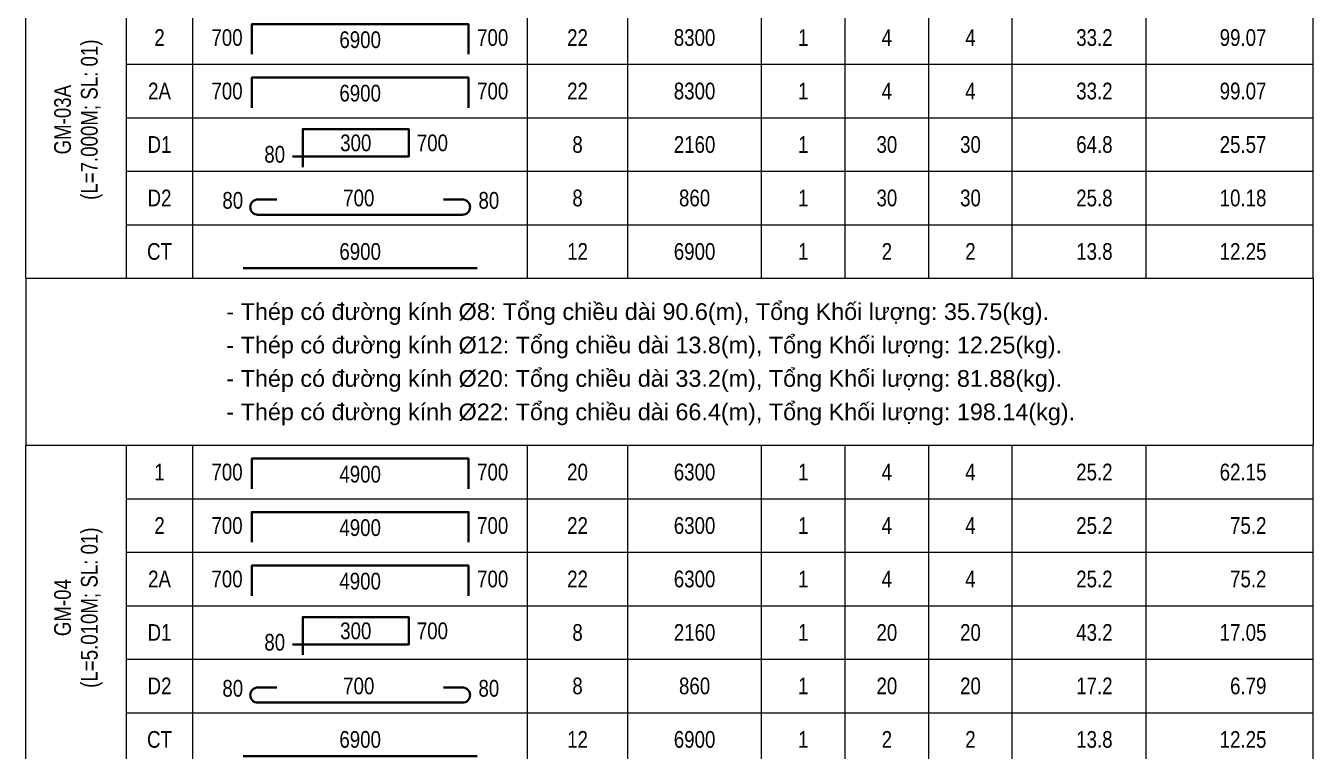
# Model space of a CAD drawing. Extents: x -165145 to 691808, y -202842 to 311040.
# Drawn here: x 367838 to 377463, y 68217 to 73644 of the extents above; entities that cross this region are included whole.
import ezdxf
from ezdxf.enums import TextEntityAlignment as Align

# ---------------------------------------------------------------- set-up
doc = ezdxf.new("R2010")
doc.units = 0
doc.header["$LTSCALE"] = 10
doc.header["$MEASUREMENT"] = 0
for name, color, linetype, lineweight in [('DCE_BaoBeTong', 4, 'CONTINUOUS', 18), ('Dce_text', 7, 'CONTINUOUS', 13), ('DCE_ThepChu', 1, 'CONTINUOUS', 35), ('GE_KC_TEXT', 4, 'CONTINUOUS', 20), ('TEXT', 4, 'CONTINUOUS', 20)]:
    doc.layers.add(name, color=color, linetype=linetype, lineweight=lineweight)
doc.styles.add('Dce_Text', font='arial.ttf', dxfattribs={"width": 0.8})
doc.styles.add('Dce_Text2', font='arial.ttf', dxfattribs={"width": 0.8})

# ---------------------------------------------------------------- blocks, each defined once
blk = doc.blocks.new('TenCauKien')
at = {"layer": 'Dce_text', "style": 'Dce_Text', "width": 0.8}
for tag, p in [('TENCAUKIEN', (-2, 0)), ('SOCAUKIEN', (2, 0))]:
    blk.add_attdef(tag, text='', height=2.5, rotation=90, dxfattribs=at).set_placement(p, align=Align.MIDDLE_CENTER)
blk = doc.blocks.new('TK4')
at = {"layer": 'DCE_BaoBeTong'}
for p, q in [((0, -8), (0, 0)), ((25, -8), (25, 0)), ((75, -8), (75, 0)), ((90, -8), (90, 0)), ((110, -8), (110, 0)), ((122.5, -8), (122.5, 0)), ((135, -8), (135, 0)), ((147.5, -8), (147.5, 0)), ((167.5, -8), (167.5, 0))]:
    blk.add_line(p, q, dxfattribs=at)
for points in [[(15, -8), (25, -8), (75, -8), (90, -8), (122.5, -8), (135, -8), (147.5, -8), (167.5, -8), (192.5, -8), (192.5, 0)], [(15, 0), (15, -8)]]:
    blk.add_lwpolyline(points, dxfattribs=at)
at = {"layer": 'DCE_ThepChu'}
blk.add_lwpolyline([(33.78, -6.5), (33.78, -2), (66.22, -2), (66.22, -6.5)], dxfattribs=at)
at = {"layer": 'Dce_text', "color": 2, "style": 'Dce_Text', "width": 0.8, "flags": 4}
for tag, p in [('SH', (20, -4)), ('L2', (50, -4.32)), ('DK', (82.5, -4)), ('sumL', (100, -4)), ('SKC', (116.25, -4)), ('SL', (128.75, -4))]:
    blk.add_attdef(tag, text='', height=2.5, dxfattribs=at).set_placement(p, align=Align.MIDDLE_CENTER)
for tag, p in [('L1', (32.43, -4)), ('Lall', (162.5, -4)), ('KL', (185.5, -4))]:
    blk.add_attdef(tag, text='', height=2.5, dxfattribs=at).set_placement(p, align=Align.MIDDLE_RIGHT)
blk.add_attdef('L3', text='', height=2.5, dxfattribs=at).set_placement((67.48, -4), align=Align.MIDDLE_LEFT)
at = {"layer": 'Dce_text', "color": 2, "style": 'Dce_Text', "width": 0.8}
blk.add_attdef('TSL', text='', height=2.5, dxfattribs=at).set_placement((141.25, -4), align=Align.MIDDLE_CENTER)
blk = doc.blocks.new('TK9')
at = {"layer": 'DCE_BaoBeTong'}
for p, q in [((0, -8), (0, 0)), ((25, -8), (25, 0)), ((75, -8), (75, 0)), ((90, -8), (90, 0)), ((110, -8), (110, 0)), ((122.5, -8), (122.5, 0)), ((135, -8), (135, 0)), ((147.5, -8), (147.5, 0)), ((167.5, -8), (167.5, 0))]:
    blk.add_line(p, q, dxfattribs=at)
for points in [[(15, -8), (25, -8), (75, -8), (90, -8), (122.5, -8), (135, -8), (147.5, -8), (167.5, -8), (192.5, -8), (192.5, 0)], [(15, 0), (15, -8)]]:
    blk.add_lwpolyline(points, dxfattribs=at)
at = {"layer": 'DCE_ThepChu'}
blk.add_lwpolyline([(41.42, -7.37), (41.42, -1.7), (57.26, -1.7), (57.26, -5.81), (39.86, -5.81)], dxfattribs=at)
at = {"layer": 'Dce_text', "color": 2, "style": 'Dce_Text', "width": 0.8, "flags": 4}
for tag, p in [('SH', (20, -4)), ('DK', (82.5, -4)), ('sumL', (100, -4)), ('SKC', (116.25, -4)), ('SL', (128.75, -4))]:
    blk.add_attdef(tag, text='', height=2.5, dxfattribs=at).set_placement(p, align=Align.MIDDLE_CENTER)
at = {"layer": 'Dce_text', "color": 2, "style": 'Dce_Text', "width": 0.8}
for tag, p in [('L1', (49.34, -3.76)), ('TSL', (141.25, -4))]:
    blk.add_attdef(tag, text='', height=2.5, dxfattribs=at).set_placement(p, align=Align.MIDDLE_CENTER)
blk.add_attdef('L2', text='', height=2.5, dxfattribs=at).set_placement((58.47, -3.76), align=Align.MIDDLE_LEFT)
at = {"layer": 'Dce_text', "color": 2, "style": 'Dce_Text', "width": 0.8, "flags": 4}
for tag, p in [('Lall', (162.5, -4)), ('KL', (185.5, -4))]:
    blk.add_attdef(tag, text='', height=2.5, dxfattribs=at).set_placement(p, align=Align.MIDDLE_RIGHT)
at = {"layer": 'Dce_text', "color": 2, "style": 'Dce_Text', "width": 0.8}
blk.add_attdef('M', text='', height=2.5, dxfattribs=at).set_placement((38.78, -5.47), align=Align.MIDDLE_RIGHT)
blk = doc.blocks.new('TK8')
at = {"layer": 'DCE_BaoBeTong'}
for p, q in [((0, -8), (0, 0)), ((25, -8), (25, 0)), ((75, -8), (75, 0)), ((90, -8), (90, 0)), ((110, -8), (110, 0)), ((122.5, -8), (122.5, 0)), ((135, -8), (135, 0)), ((147.5, -8), (147.5, 0)), ((167.5, -8), (167.5, 0))]:
    blk.add_line(p, q, dxfattribs=at)
for points in [[(15, -8), (25, -8), (75, -8), (90, -8), (122.5, -8), (135, -8), (147.5, -8), (167.5, -8), (192.5, -8), (192.5, 0)], [(15, 0), (15, -8)]]:
    blk.add_lwpolyline(points, dxfattribs=at)
at = {"layer": 'DCE_ThepChu'}
blk.add_lwpolyline([(37.54, -4.23), (34.71, -4.23, 1), (34.71, -6.5), (65.29, -6.5, 1), (65.29, -4.23), (62.46, -4.23)], format="xyb", dxfattribs=at)
at = {"layer": 'Dce_text', "color": 2, "style": 'Dce_Text', "width": 0.8, "flags": 4}
for tag, p in [('SH', (20, -4)), ('L', (49.79, -4)), ('DK', (82.5, -4)), ('sumL', (100, -4)), ('SKC', (116.25, -4)), ('SL', (128.75, -4))]:
    blk.add_attdef(tag, text='', height=2.5, dxfattribs=at).set_placement(p, align=Align.MIDDLE_CENTER)
at = {"layer": 'Dce_text', "color": 2, "style": 'Dce_Text', "width": 0.8}
blk.add_attdef('M1', text='', height=2.5, dxfattribs=at).set_placement((32.5, -4.36), align=Align.MIDDLE_RIGHT)
blk.add_attdef('M2', text='', height=2.5, dxfattribs=at).set_placement((67.69, -4.36), align=Align.MIDDLE_LEFT)
blk.add_attdef('TSL', text='', height=2.5, dxfattribs=at).set_placement((141.25, -4), align=Align.MIDDLE_CENTER)
at = {"layer": 'Dce_text', "color": 2, "style": 'Dce_Text', "width": 0.8, "flags": 4}
for tag, p in [('Lall', (162.5, -4)), ('KL', (185.5, -4))]:
    blk.add_attdef(tag, text='', height=2.5, dxfattribs=at).set_placement(p, align=Align.MIDDLE_RIGHT)
blk = doc.blocks.new('TK1')
at = {"layer": 'DCE_BaoBeTong'}
for p, q in [((0, -8), (0, 0)), ((25, -8), (25, 0)), ((75, -8), (75, 0)), ((90, -8), (90, 0)), ((110, -8), (110, 0)), ((122.5, -8), (122.5, 0)), ((135, -8), (135, 0)), ((147.5, -8), (147.5, 0)), ((167.5, -8), (167.5, 0))]:
    blk.add_line(p, q, dxfattribs=at)
for points in [[(15, -8), (25, -8), (75, -8), (90, -8), (122.5, -8), (135, -8), (147.5, -8), (167.5, -8), (192.5, -8), (192.5, 0)], [(15, 0), (15, -8)]]:
    blk.add_lwpolyline(points, dxfattribs=at)
at = {"layer": 'DCE_ThepChu'}
blk.add_lwpolyline([(32.5, -6.5), (67.5, -6.5)], dxfattribs=at)
at = {"layer": 'Dce_text', "color": 2, "style": 'Dce_Text', "width": 0.8, "flags": 4}
for tag, p in [('SH', (20, -4)), ('L', (50, -4)), ('DK', (82.5, -4)), ('sumL', (100, -4)), ('SKC', (116.25, -4)), ('SL', (128.75, -4))]:
    blk.add_attdef(tag, text='', height=2.5, dxfattribs=at).set_placement(p, align=Align.MIDDLE_CENTER)
at = {"layer": 'Dce_text', "color": 2, "style": 'Dce_Text', "width": 0.8}
blk.add_attdef('TSL', text='', height=2.5, dxfattribs=at).set_placement((141.25, -4), align=Align.MIDDLE_CENTER)
at = {"layer": 'Dce_text', "color": 2, "style": 'Dce_Text', "width": 0.8, "flags": 4}
for tag, p in [('Lall', (162.5, -4)), ('KL', (185.5, -4))]:
    blk.add_attdef(tag, text='', height=2.5, dxfattribs=at).set_placement(p, align=Align.MIDDLE_RIGHT)

msp = doc.modelspace()

# ---------------------------------------------------------------- linework, layer by layer
at = {"layer": 'DCE_BaoBeTong'}
for p, q in [((367837.97972, 71755.51187), (368587.97972, 71755.51187)), ((367837.97972, 71755.51187), (367837.97972, 70505.51187)), ((377462.97972, 71755.51187), (377462.97972, 70505.51187)), ((367837.97972, 70505.51187), (377462.97972, 70505.51187))]:
    msp.add_line(p, q, dxfattribs=at)

# ---------------------------------------------------------------- block references
at = {"layer": 'GE_KC_TEXT'}
ref = msp.add_blockref('TK4', (367837.97972, 73755.51187), dxfattribs=dict(at, xscale=50, yscale=50, zscale=50))
ref.add_attrib('SH', '2', dxfattribs={"layer": 'Dce_text', "color": 2, "height": 125, "style": 'Dce_Text', "width": 0.8}).set_placement((368837.97972, 73555.51187), align=Align.MIDDLE_CENTER)
ref.add_attrib('L2', '6900', dxfattribs={"layer": 'Dce_text', "color": 2, "height": 125, "style": 'Dce_Text', "width": 0.8}).set_placement((370337.97972, 73539.55008), align=Align.MIDDLE_CENTER)
ref.add_attrib('L1', '700', dxfattribs={"layer": 'Dce_text', "color": 2, "height": 125, "style": 'Dce_Text', "width": 0.8}).set_placement((369459.24503, 73555.51187), align=Align.MIDDLE_RIGHT)
ref.add_attrib('L3', '700', dxfattribs={"layer": 'Dce_text', "color": 2, "height": 125, "style": 'Dce_Text', "width": 0.8}).set_placement((371212.21869, 73555.51187), align=Align.MIDDLE_LEFT)
ref.add_attrib('DK', '22', dxfattribs={"layer": 'Dce_text', "color": 2, "height": 125, "style": 'Dce_Text', "width": 0.8}).set_placement((371962.97972, 73555.51187), align=Align.MIDDLE_CENTER)
ref.add_attrib('sumL', '8300', dxfattribs={"layer": 'Dce_text', "color": 2, "height": 125, "style": 'Dce_Text', "width": 0.8}).set_placement((372837.97972, 73555.51187), align=Align.MIDDLE_CENTER)
ref.add_attrib('SL', '4', dxfattribs={"layer": 'Dce_text', "color": 2, "height": 125, "style": 'Dce_Text', "width": 0.8}).set_placement((374275.47972, 73555.51187), align=Align.MIDDLE_CENTER)
ref.add_attrib('SKC', '1', dxfattribs={"layer": 'Dce_text', "color": 2, "height": 125, "style": 'Dce_Text', "width": 0.8}).set_placement((373650.47972, 73555.51187), align=Align.MIDDLE_CENTER)
ref.add_attrib('Lall', '33.2', dxfattribs={"layer": 'Dce_text', "color": 2, "height": 125, "style": 'Dce_Text', "width": 0.8}).set_placement((375962.97972, 73555.51187), align=Align.MIDDLE_RIGHT)
ref.add_attrib('KL', '99.07', dxfattribs={"layer": 'Dce_text', "color": 2, "height": 125, "style": 'Dce_Text', "width": 0.8}).set_placement((377112.97972, 73555.51187), align=Align.MIDDLE_RIGHT)
ref.add_attrib('TSL', '4', dxfattribs={"layer": 'Dce_text', "color": 2, "height": 125, "style": 'Dce_Text', "width": 0.8}).set_placement((374900.47972, 73555.51187), align=Align.MIDDLE_CENTER)
ref = msp.add_blockref('TK4', (367837.97972, 73355.51187), dxfattribs=dict(at, xscale=50, yscale=50, zscale=50))
ref.add_attrib('SH', '2A', dxfattribs={"layer": 'Dce_text', "color": 2, "height": 125, "style": 'Dce_Text', "width": 0.8}).set_placement((368837.97972, 73155.51187), align=Align.MIDDLE_CENTER)
ref.add_attrib('L2', '6900', dxfattribs={"layer": 'Dce_text', "color": 2, "height": 125, "style": 'Dce_Text', "width": 0.8}).set_placement((370337.97972, 73139.55008), align=Align.MIDDLE_CENTER)
ref.add_attrib('L1', '700', dxfattribs={"layer": 'Dce_text', "color": 2, "height": 125, "style": 'Dce_Text', "width": 0.8}).set_placement((369459.24503, 73155.51187), align=Align.MIDDLE_RIGHT)
ref.add_attrib('L3', '700', dxfattribs={"layer": 'Dce_text', "color": 2, "height": 125, "style": 'Dce_Text', "width": 0.8}).set_placement((371212.21869, 73155.51187), align=Align.MIDDLE_LEFT)
ref.add_attrib('DK', '22', dxfattribs={"layer": 'Dce_text', "color": 2, "height": 125, "style": 'Dce_Text', "width": 0.8}).set_placement((371962.97972, 73155.51187), align=Align.MIDDLE_CENTER)
ref.add_attrib('sumL', '8300', dxfattribs={"layer": 'Dce_text', "color": 2, "height": 125, "style": 'Dce_Text', "width": 0.8}).set_placement((372837.97972, 73155.51187), align=Align.MIDDLE_CENTER)
ref.add_attrib('SL', '4', dxfattribs={"layer": 'Dce_text', "color": 2, "height": 125, "style": 'Dce_Text', "width": 0.8}).set_placement((374275.47972, 73155.51187), align=Align.MIDDLE_CENTER)
ref.add_attrib('SKC', '1', dxfattribs={"layer": 'Dce_text', "color": 2, "height": 125, "style": 'Dce_Text', "width": 0.8}).set_placement((373650.47972, 73155.51187), align=Align.MIDDLE_CENTER)
ref.add_attrib('Lall', '33.2', dxfattribs={"layer": 'Dce_text', "color": 2, "height": 125, "style": 'Dce_Text', "width": 0.8}).set_placement((375962.97972, 73155.51187), align=Align.MIDDLE_RIGHT)
ref.add_attrib('KL', '99.07', dxfattribs={"layer": 'Dce_text', "color": 2, "height": 125, "style": 'Dce_Text', "width": 0.8}).set_placement((377112.97972, 73155.51187), align=Align.MIDDLE_RIGHT)
ref.add_attrib('TSL', '4', dxfattribs={"layer": 'Dce_text', "color": 2, "height": 125, "style": 'Dce_Text', "width": 0.8}).set_placement((374900.47972, 73155.51187), align=Align.MIDDLE_CENTER)
ref = msp.add_blockref('TK9', (367837.97972, 72955.51187), dxfattribs=dict(at, xscale=50, yscale=50, zscale=50))
ref.add_attrib('L2', '700', dxfattribs={"layer": 'Dce_text', "color": 2, "height": 125, "style": 'Dce_Text', "width": 0.8}).set_placement((370761.50819, 72767.69394), align=Align.MIDDLE_LEFT)
ref.add_attrib('L1', '300', dxfattribs={"layer": 'Dce_text', "color": 2, "height": 125, "style": 'Dce_Text', "width": 0.8}).set_placement((370305.04184, 72767.69394), align=Align.MIDDLE_CENTER)
ref.add_attrib('M', '80', dxfattribs={"layer": 'Dce_text', "color": 2, "height": 125, "style": 'Dce_Text', "width": 0.8}).set_placement((369776.91873, 72682.1326), align=Align.MIDDLE_RIGHT)
ref.add_attrib('SH', 'D1', dxfattribs={"layer": 'Dce_text', "color": 2, "height": 125, "style": 'Dce_Text', "width": 0.8}).set_placement((368837.97972, 72755.51187), align=Align.MIDDLE_CENTER)
ref.add_attrib('DK', '8', dxfattribs={"layer": 'Dce_text', "color": 2, "height": 125, "style": 'Dce_Text', "width": 0.8}).set_placement((371962.97972, 72755.51187), align=Align.MIDDLE_CENTER)
ref.add_attrib('sumL', '2160', dxfattribs={"layer": 'Dce_text', "color": 2, "height": 125, "style": 'Dce_Text', "width": 0.8}).set_placement((372837.97972, 72755.51187), align=Align.MIDDLE_CENTER)
ref.add_attrib('SL', '30', dxfattribs={"layer": 'Dce_text', "color": 2, "height": 125, "style": 'Dce_Text', "width": 0.8}).set_placement((374275.47972, 72755.51187), align=Align.MIDDLE_CENTER)
ref.add_attrib('SKC', '1', dxfattribs={"layer": 'Dce_text', "color": 2, "height": 125, "style": 'Dce_Text', "width": 0.8}).set_placement((373650.47972, 72755.51187), align=Align.MIDDLE_CENTER)
ref.add_attrib('Lall', '64.8', dxfattribs={"layer": 'Dce_text', "color": 2, "height": 125, "style": 'Dce_Text', "width": 0.8}).set_placement((375962.97972, 72755.51187), align=Align.MIDDLE_RIGHT)
ref.add_attrib('KL', '25.57', dxfattribs={"layer": 'Dce_text', "color": 2, "height": 125, "style": 'Dce_Text', "width": 0.8}).set_placement((377112.97972, 72755.51187), align=Align.MIDDLE_RIGHT)
ref.add_attrib('TSL', '30', dxfattribs={"layer": 'Dce_text', "color": 2, "height": 125, "style": 'Dce_Text', "width": 0.8}).set_placement((374900.47972, 72755.51187), align=Align.MIDDLE_CENTER)
ref = msp.add_blockref('TK8', (367837.97972, 72555.51187), dxfattribs=dict(at, xscale=50, yscale=50, zscale=50))
ref.add_attrib('M2', '80', dxfattribs={"layer": 'Dce_text', "color": 2, "height": 125, "style": 'Dce_Text', "width": 0.8}).set_placement((371222.26621, 72337.69823), align=Align.MIDDLE_LEFT)
ref.add_attrib('M1', '80', dxfattribs={"layer": 'Dce_text', "color": 2, "height": 125, "style": 'Dce_Text', "width": 0.8}).set_placement((369463.0795, 72337.69823), align=Align.MIDDLE_RIGHT)
ref.add_attrib('KL', '10.18', dxfattribs={"layer": 'Dce_text', "color": 2, "height": 125, "style": 'Dce_Text', "width": 0.8}).set_placement((377112.97972, 72355.51187), align=Align.MIDDLE_RIGHT)
ref.add_attrib('Lall', '25.8', dxfattribs={"layer": 'Dce_text', "color": 2, "height": 125, "style": 'Dce_Text', "width": 0.8}).set_placement((375962.97972, 72355.51187), align=Align.MIDDLE_RIGHT)
ref.add_attrib('SKC', '1', dxfattribs={"layer": 'Dce_text', "color": 2, "height": 125, "style": 'Dce_Text', "width": 0.8}).set_placement((373650.47972, 72355.51187), align=Align.MIDDLE_CENTER)
ref.add_attrib('SL', '30', dxfattribs={"layer": 'Dce_text', "color": 2, "height": 125, "style": 'Dce_Text', "width": 0.8}).set_placement((374275.47972, 72355.51187), align=Align.MIDDLE_CENTER)
ref.add_attrib('sumL', '860', dxfattribs={"layer": 'Dce_text', "color": 2, "height": 125, "style": 'Dce_Text', "width": 0.8}).set_placement((372837.97972, 72355.51187), align=Align.MIDDLE_CENTER)
ref.add_attrib('DK', '8', dxfattribs={"layer": 'Dce_text', "color": 2, "height": 125, "style": 'Dce_Text', "width": 0.8}).set_placement((371962.97972, 72355.51187), align=Align.MIDDLE_CENTER)
ref.add_attrib('L', '700', dxfattribs={"layer": 'Dce_text', "color": 2, "height": 125, "style": 'Dce_Text', "width": 0.8}).set_placement((370327.60215, 72355.51187), align=Align.MIDDLE_CENTER)
ref.add_attrib('SH', 'D2', dxfattribs={"layer": 'Dce_text', "color": 2, "height": 125, "style": 'Dce_Text', "width": 0.8}).set_placement((368837.97972, 72355.51187), align=Align.MIDDLE_CENTER)
ref.add_attrib('TSL', '30', dxfattribs={"layer": 'Dce_text', "color": 2, "height": 125, "style": 'Dce_Text', "width": 0.8}).set_placement((374900.47972, 72355.51187), align=Align.MIDDLE_CENTER)
ref = msp.add_blockref('TK1', (367837.97972, 72155.51187), dxfattribs=dict(at, xscale=50, yscale=50, zscale=50))
ref.add_attrib('KL', '12.25', dxfattribs={"layer": 'Dce_text', "color": 2, "height": 125, "style": 'Dce_Text', "width": 0.8}).set_placement((377112.97972, 71955.51187), align=Align.MIDDLE_RIGHT)
ref.add_attrib('Lall', '13.8', dxfattribs={"layer": 'Dce_text', "color": 2, "height": 125, "style": 'Dce_Text', "width": 0.8}).set_placement((375962.97972, 71955.51187), align=Align.MIDDLE_RIGHT)
ref.add_attrib('SKC', '1', dxfattribs={"layer": 'Dce_text', "color": 2, "height": 125, "style": 'Dce_Text', "width": 0.8}).set_placement((373650.47972, 71955.51187), align=Align.MIDDLE_CENTER)
ref.add_attrib('SL', '2', dxfattribs={"layer": 'Dce_text', "color": 2, "height": 125, "style": 'Dce_Text', "width": 0.8}).set_placement((374275.47972, 71955.51187), align=Align.MIDDLE_CENTER)
ref.add_attrib('sumL', '6900', dxfattribs={"layer": 'Dce_text', "color": 2, "height": 125, "style": 'Dce_Text', "width": 0.8}).set_placement((372837.97972, 71955.51187), align=Align.MIDDLE_CENTER)
ref.add_attrib('DK', '12', dxfattribs={"layer": 'Dce_text', "color": 2, "height": 125, "style": 'Dce_Text', "width": 0.8}).set_placement((371962.97972, 71955.51187), align=Align.MIDDLE_CENTER)
ref.add_attrib('L', '6900', dxfattribs={"layer": 'Dce_text', "color": 2, "height": 125, "style": 'Dce_Text', "width": 0.8}).set_placement((370337.97972, 71955.51187), align=Align.MIDDLE_CENTER)
ref.add_attrib('SH', 'CT', dxfattribs={"layer": 'Dce_text', "color": 2, "height": 125, "style": 'Dce_Text', "width": 0.8}).set_placement((368837.97972, 71955.51187), align=Align.MIDDLE_CENTER)
ref.add_attrib('TSL', '2', dxfattribs={"layer": 'Dce_text', "color": 2, "height": 125, "style": 'Dce_Text', "width": 0.8}).set_placement((374900.47972, 71955.51187), align=Align.MIDDLE_CENTER)
ref = msp.add_blockref('TK4', (367837.97972, 70505.51187), dxfattribs=dict(at, xscale=50, yscale=50, zscale=50))
ref.add_attrib('SH', '1', dxfattribs={"layer": 'Dce_text', "color": 2, "height": 125, "style": 'Dce_Text', "width": 0.8}).set_placement((368837.97972, 70305.51187), align=Align.MIDDLE_CENTER)
ref.add_attrib('L2', '4900', dxfattribs={"layer": 'Dce_text', "color": 2, "height": 125, "style": 'Dce_Text', "width": 0.8}).set_placement((370337.97972, 70289.55008), align=Align.MIDDLE_CENTER)
ref.add_attrib('L1', '700', dxfattribs={"layer": 'Dce_text', "color": 2, "height": 125, "style": 'Dce_Text', "width": 0.8}).set_placement((369459.24503, 70305.51187), align=Align.MIDDLE_RIGHT)
ref.add_attrib('L3', '700', dxfattribs={"layer": 'Dce_text', "color": 2, "height": 125, "style": 'Dce_Text', "width": 0.8}).set_placement((371212.21869, 70305.51187), align=Align.MIDDLE_LEFT)
ref.add_attrib('DK', '20', dxfattribs={"layer": 'Dce_text', "color": 2, "height": 125, "style": 'Dce_Text', "width": 0.8}).set_placement((371962.97972, 70305.51187), align=Align.MIDDLE_CENTER)
ref.add_attrib('sumL', '6300', dxfattribs={"layer": 'Dce_text', "color": 2, "height": 125, "style": 'Dce_Text', "width": 0.8}).set_placement((372837.97972, 70305.51187), align=Align.MIDDLE_CENTER)
ref.add_attrib('SL', '4', dxfattribs={"layer": 'Dce_text', "color": 2, "height": 125, "style": 'Dce_Text', "width": 0.8}).set_placement((374275.47972, 70305.51187), align=Align.MIDDLE_CENTER)
ref.add_attrib('SKC', '1', dxfattribs={"layer": 'Dce_text', "color": 2, "height": 125, "style": 'Dce_Text', "width": 0.8}).set_placement((373650.47972, 70305.51187), align=Align.MIDDLE_CENTER)
ref.add_attrib('Lall', '25.2', dxfattribs={"layer": 'Dce_text', "color": 2, "height": 125, "style": 'Dce_Text', "width": 0.8}).set_placement((375962.97972, 70305.51187), align=Align.MIDDLE_RIGHT)
ref.add_attrib('KL', '62.15', dxfattribs={"layer": 'Dce_text', "color": 2, "height": 125, "style": 'Dce_Text', "width": 0.8}).set_placement((377112.97972, 70305.51187), align=Align.MIDDLE_RIGHT)
ref.add_attrib('TSL', '4', dxfattribs={"layer": 'Dce_text', "color": 2, "height": 125, "style": 'Dce_Text', "width": 0.8}).set_placement((374900.47972, 70305.51187), align=Align.MIDDLE_CENTER)
ref = msp.add_blockref('TK4', (367837.97972, 70105.51187), dxfattribs=dict(at, xscale=50, yscale=50, zscale=50))
ref.add_attrib('SH', '2', dxfattribs={"layer": 'Dce_text', "color": 2, "height": 125, "style": 'Dce_Text', "width": 0.8}).set_placement((368837.97972, 69905.51187), align=Align.MIDDLE_CENTER)
ref.add_attrib('L2', '4900', dxfattribs={"layer": 'Dce_text', "color": 2, "height": 125, "style": 'Dce_Text', "width": 0.8}).set_placement((370337.97972, 69889.55008), align=Align.MIDDLE_CENTER)
ref.add_attrib('L1', '700', dxfattribs={"layer": 'Dce_text', "color": 2, "height": 125, "style": 'Dce_Text', "width": 0.8}).set_placement((369459.24503, 69905.51187), align=Align.MIDDLE_RIGHT)
ref.add_attrib('L3', '700', dxfattribs={"layer": 'Dce_text', "color": 2, "height": 125, "style": 'Dce_Text', "width": 0.8}).set_placement((371212.21869, 69905.51187), align=Align.MIDDLE_LEFT)
ref.add_attrib('DK', '22', dxfattribs={"layer": 'Dce_text', "color": 2, "height": 125, "style": 'Dce_Text', "width": 0.8}).set_placement((371962.97972, 69905.51187), align=Align.MIDDLE_CENTER)
ref.add_attrib('sumL', '6300', dxfattribs={"layer": 'Dce_text', "color": 2, "height": 125, "style": 'Dce_Text', "width": 0.8}).set_placement((372837.97972, 69905.51187), align=Align.MIDDLE_CENTER)
ref.add_attrib('SL', '4', dxfattribs={"layer": 'Dce_text', "color": 2, "height": 125, "style": 'Dce_Text', "width": 0.8}).set_placement((374275.47972, 69905.51187), align=Align.MIDDLE_CENTER)
ref.add_attrib('SKC', '1', dxfattribs={"layer": 'Dce_text', "color": 2, "height": 125, "style": 'Dce_Text', "width": 0.8}).set_placement((373650.47972, 69905.51187), align=Align.MIDDLE_CENTER)
ref.add_attrib('Lall', '25.2', dxfattribs={"layer": 'Dce_text', "color": 2, "height": 125, "style": 'Dce_Text', "width": 0.8}).set_placement((375962.97972, 69905.51187), align=Align.MIDDLE_RIGHT)
ref.add_attrib('KL', '75.2', dxfattribs={"layer": 'Dce_text', "color": 2, "height": 125, "style": 'Dce_Text', "width": 0.8}).set_placement((377112.97972, 69905.51187), align=Align.MIDDLE_RIGHT)
ref.add_attrib('TSL', '4', dxfattribs={"layer": 'Dce_text', "color": 2, "height": 125, "style": 'Dce_Text', "width": 0.8}).set_placement((374900.47972, 69905.51187), align=Align.MIDDLE_CENTER)
ref = msp.add_blockref('TK4', (367837.97972, 69705.51187), dxfattribs=dict(at, xscale=50, yscale=50, zscale=50))
ref.add_attrib('SH', '2A', dxfattribs={"layer": 'Dce_text', "color": 2, "height": 125, "style": 'Dce_Text', "width": 0.8}).set_placement((368837.97972, 69505.51187), align=Align.MIDDLE_CENTER)
ref.add_attrib('L2', '4900', dxfattribs={"layer": 'Dce_text', "color": 2, "height": 125, "style": 'Dce_Text', "width": 0.8}).set_placement((370337.97972, 69489.55008), align=Align.MIDDLE_CENTER)
ref.add_attrib('L1', '700', dxfattribs={"layer": 'Dce_text', "color": 2, "height": 125, "style": 'Dce_Text', "width": 0.8}).set_placement((369459.24503, 69505.51187), align=Align.MIDDLE_RIGHT)
ref.add_attrib('L3', '700', dxfattribs={"layer": 'Dce_text', "color": 2, "height": 125, "style": 'Dce_Text', "width": 0.8}).set_placement((371212.21869, 69505.51187), align=Align.MIDDLE_LEFT)
ref.add_attrib('DK', '22', dxfattribs={"layer": 'Dce_text', "color": 2, "height": 125, "style": 'Dce_Text', "width": 0.8}).set_placement((371962.97972, 69505.51187), align=Align.MIDDLE_CENTER)
ref.add_attrib('sumL', '6300', dxfattribs={"layer": 'Dce_text', "color": 2, "height": 125, "style": 'Dce_Text', "width": 0.8}).set_placement((372837.97972, 69505.51187), align=Align.MIDDLE_CENTER)
ref.add_attrib('SL', '4', dxfattribs={"layer": 'Dce_text', "color": 2, "height": 125, "style": 'Dce_Text', "width": 0.8}).set_placement((374275.47972, 69505.51187), align=Align.MIDDLE_CENTER)
ref.add_attrib('SKC', '1', dxfattribs={"layer": 'Dce_text', "color": 2, "height": 125, "style": 'Dce_Text', "width": 0.8}).set_placement((373650.47972, 69505.51187), align=Align.MIDDLE_CENTER)
ref.add_attrib('Lall', '25.2', dxfattribs={"layer": 'Dce_text', "color": 2, "height": 125, "style": 'Dce_Text', "width": 0.8}).set_placement((375962.97972, 69505.51187), align=Align.MIDDLE_RIGHT)
ref.add_attrib('KL', '75.2', dxfattribs={"layer": 'Dce_text', "color": 2, "height": 125, "style": 'Dce_Text', "width": 0.8}).set_placement((377112.97972, 69505.51187), align=Align.MIDDLE_RIGHT)
ref.add_attrib('TSL', '4', dxfattribs={"layer": 'Dce_text', "color": 2, "height": 125, "style": 'Dce_Text', "width": 0.8}).set_placement((374900.47972, 69505.51187), align=Align.MIDDLE_CENTER)
ref = msp.add_blockref('TK9', (367837.97972, 69305.51187), dxfattribs=dict(at, xscale=50, yscale=50, zscale=50))
ref.add_attrib('L2', '700', dxfattribs={"layer": 'Dce_text', "color": 2, "height": 125, "style": 'Dce_Text', "width": 0.8}).set_placement((370761.50819, 69117.69394), align=Align.MIDDLE_LEFT)
ref.add_attrib('L1', '300', dxfattribs={"layer": 'Dce_text', "color": 2, "height": 125, "style": 'Dce_Text', "width": 0.8}).set_placement((370305.04184, 69117.69394), align=Align.MIDDLE_CENTER)
ref.add_attrib('M', '80', dxfattribs={"layer": 'Dce_text', "color": 2, "height": 125, "style": 'Dce_Text', "width": 0.8}).set_placement((369776.91873, 69032.1326), align=Align.MIDDLE_RIGHT)
ref.add_attrib('SH', 'D1', dxfattribs={"layer": 'Dce_text', "color": 2, "height": 125, "style": 'Dce_Text', "width": 0.8}).set_placement((368837.97972, 69105.51187), align=Align.MIDDLE_CENTER)
ref.add_attrib('DK', '8', dxfattribs={"layer": 'Dce_text', "color": 2, "height": 125, "style": 'Dce_Text', "width": 0.8}).set_placement((371962.97972, 69105.51187), align=Align.MIDDLE_CENTER)
ref.add_attrib('sumL', '2160', dxfattribs={"layer": 'Dce_text', "color": 2, "height": 125, "style": 'Dce_Text', "width": 0.8}).set_placement((372837.97972, 69105.51187), align=Align.MIDDLE_CENTER)
ref.add_attrib('SL', '20', dxfattribs={"layer": 'Dce_text', "color": 2, "height": 125, "style": 'Dce_Text', "width": 0.8}).set_placement((374275.47972, 69105.51187), align=Align.MIDDLE_CENTER)
ref.add_attrib('SKC', '1', dxfattribs={"layer": 'Dce_text', "color": 2, "height": 125, "style": 'Dce_Text', "width": 0.8}).set_placement((373650.47972, 69105.51187), align=Align.MIDDLE_CENTER)
ref.add_attrib('Lall', '43.2', dxfattribs={"layer": 'Dce_text', "color": 2, "height": 125, "style": 'Dce_Text', "width": 0.8}).set_placement((375962.97972, 69105.51187), align=Align.MIDDLE_RIGHT)
ref.add_attrib('KL', '17.05', dxfattribs={"layer": 'Dce_text', "color": 2, "height": 125, "style": 'Dce_Text', "width": 0.8}).set_placement((377112.97972, 69105.51187), align=Align.MIDDLE_RIGHT)
ref.add_attrib('TSL', '20', dxfattribs={"layer": 'Dce_text', "color": 2, "height": 125, "style": 'Dce_Text', "width": 0.8}).set_placement((374900.47972, 69105.51187), align=Align.MIDDLE_CENTER)
ref = msp.add_blockref('TK8', (367837.97972, 68905.51187), dxfattribs=dict(at, xscale=50, yscale=50, zscale=50))
ref.add_attrib('M2', '80', dxfattribs={"layer": 'Dce_text', "color": 2, "height": 125, "style": 'Dce_Text', "width": 0.8}).set_placement((371222.26621, 68687.69823), align=Align.MIDDLE_LEFT)
ref.add_attrib('M1', '80', dxfattribs={"layer": 'Dce_text', "color": 2, "height": 125, "style": 'Dce_Text', "width": 0.8}).set_placement((369463.0795, 68687.69823), align=Align.MIDDLE_RIGHT)
ref.add_attrib('KL', '6.79', dxfattribs={"layer": 'Dce_text', "color": 2, "height": 125, "style": 'Dce_Text', "width": 0.8}).set_placement((377112.97972, 68705.51187), align=Align.MIDDLE_RIGHT)
ref.add_attrib('Lall', '17.2', dxfattribs={"layer": 'Dce_text', "color": 2, "height": 125, "style": 'Dce_Text', "width": 0.8}).set_placement((375962.97972, 68705.51187), align=Align.MIDDLE_RIGHT)
ref.add_attrib('SKC', '1', dxfattribs={"layer": 'Dce_text', "color": 2, "height": 125, "style": 'Dce_Text', "width": 0.8}).set_placement((373650.47972, 68705.51187), align=Align.MIDDLE_CENTER)
ref.add_attrib('SL', '20', dxfattribs={"layer": 'Dce_text', "color": 2, "height": 125, "style": 'Dce_Text', "width": 0.8}).set_placement((374275.47972, 68705.51187), align=Align.MIDDLE_CENTER)
ref.add_attrib('sumL', '860', dxfattribs={"layer": 'Dce_text', "color": 2, "height": 125, "style": 'Dce_Text', "width": 0.8}).set_placement((372837.97972, 68705.51187), align=Align.MIDDLE_CENTER)
ref.add_attrib('DK', '8', dxfattribs={"layer": 'Dce_text', "color": 2, "height": 125, "style": 'Dce_Text', "width": 0.8}).set_placement((371962.97972, 68705.51187), align=Align.MIDDLE_CENTER)
ref.add_attrib('L', '700', dxfattribs={"layer": 'Dce_text', "color": 2, "height": 125, "style": 'Dce_Text', "width": 0.8}).set_placement((370327.60215, 68705.51187), align=Align.MIDDLE_CENTER)
ref.add_attrib('SH', 'D2', dxfattribs={"layer": 'Dce_text', "color": 2, "height": 125, "style": 'Dce_Text', "width": 0.8}).set_placement((368837.97972, 68705.51187), align=Align.MIDDLE_CENTER)
ref.add_attrib('TSL', '20', dxfattribs={"layer": 'Dce_text', "color": 2, "height": 125, "style": 'Dce_Text', "width": 0.8}).set_placement((374900.47972, 68705.51187), align=Align.MIDDLE_CENTER)
ref = msp.add_blockref('TK1', (367837.97972, 68505.51187), dxfattribs=dict(at, xscale=50, yscale=50, zscale=50))
ref.add_attrib('KL', '12.25', dxfattribs={"layer": 'Dce_text', "color": 2, "height": 125, "style": 'Dce_Text', "width": 0.8}).set_placement((377112.97972, 68305.51187), align=Align.MIDDLE_RIGHT)
ref.add_attrib('Lall', '13.8', dxfattribs={"layer": 'Dce_text', "color": 2, "height": 125, "style": 'Dce_Text', "width": 0.8}).set_placement((375962.97972, 68305.51187), align=Align.MIDDLE_RIGHT)
ref.add_attrib('SKC', '1', dxfattribs={"layer": 'Dce_text', "color": 2, "height": 125, "style": 'Dce_Text', "width": 0.8}).set_placement((373650.47972, 68305.51187), align=Align.MIDDLE_CENTER)
ref.add_attrib('SL', '2', dxfattribs={"layer": 'Dce_text', "color": 2, "height": 125, "style": 'Dce_Text', "width": 0.8}).set_placement((374275.47972, 68305.51187), align=Align.MIDDLE_CENTER)
ref.add_attrib('sumL', '6900', dxfattribs={"layer": 'Dce_text', "color": 2, "height": 125, "style": 'Dce_Text', "width": 0.8}).set_placement((372837.97972, 68305.51187), align=Align.MIDDLE_CENTER)
ref.add_attrib('DK', '12', dxfattribs={"layer": 'Dce_text', "color": 2, "height": 125, "style": 'Dce_Text', "width": 0.8}).set_placement((371962.97972, 68305.51187), align=Align.MIDDLE_CENTER)
ref.add_attrib('L', '6900', dxfattribs={"layer": 'Dce_text', "color": 2, "height": 125, "style": 'Dce_Text', "width": 0.8}).set_placement((370337.97972, 68305.51187), align=Align.MIDDLE_CENTER)
ref.add_attrib('SH', 'CT', dxfattribs={"layer": 'Dce_text', "color": 2, "height": 125, "style": 'Dce_Text', "width": 0.8}).set_placement((368837.97972, 68305.51187), align=Align.MIDDLE_CENTER)
ref.add_attrib('TSL', '2', dxfattribs={"layer": 'Dce_text', "color": 2, "height": 125, "style": 'Dce_Text', "width": 0.8}).set_placement((374900.47972, 68305.51187), align=Align.MIDDLE_CENTER)
at = {"layer": 'TEXT', "xscale": 50, "yscale": 50, "zscale": 50}
for p, values in [((368212.97972, 72941.05917), {'SOCAUKIEN': '(L=7.000M; SL: 01)', 'TENCAUKIEN': 'GM-03A'}), ((368212.97972, 69291.05917), {'SOCAUKIEN': '(L=5.010M; SL: 01)', 'TENCAUKIEN': 'GM-04'})]:
    msp.add_blockref('TenCauKien', p, dxfattribs=at).add_auto_attribs(values)

# ---------------------------------------------------------------- texts
at = {"layer": 'Dce_text', "style": 'Dce_Text2'}
for s, p in [('- Thép có đường kính Ø8: Tổng chiều dài 90.6(m), Tổng Khối lượng: 35.75(kg).', (369337.97972, 71505.51187)), ('- Thép có đường kính Ø12: Tổng chiều dài 13.8(m), Tổng Khối lượng: 12.25(kg).', (369337.97972, 71255.51187)), ('- Thép có đường kính Ø20: Tổng chiều dài 33.2(m), Tổng Khối lượng: 81.88(kg).', (369337.97972, 71005.51187)), ('- Thép có đường kính Ø22: Tổng chiều dài 66.4(m), Tổng Khối lượng: 198.14(kg).', (369337.97972, 70755.51187))]:
    msp.add_text(s, height=125, dxfattribs=at).set_placement(p, align=Align.MIDDLE_LEFT)

doc.saveas('drawing.dxf')
